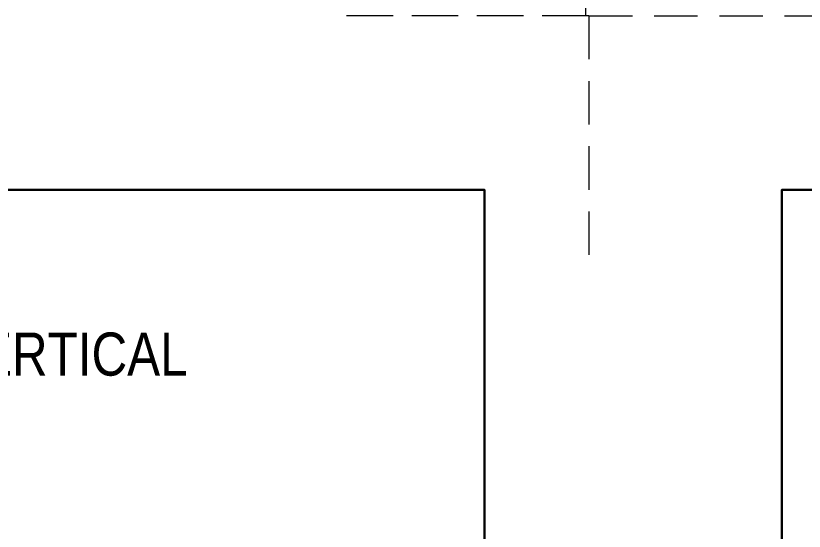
# Model space of a CAD drawing. Header units: millimetres. Extents: x 1804 to 3757, y 2643 to 7323.
# Drawn here: x 2191.41 to 2236.71, y 2909.88 to 2939.51 of the extents above; entities that cross this region are included whole.
import ezdxf

# ---------------------------------------------------------------- set-up
doc = ezdxf.new("R2010")
doc.units = ezdxf.units.MM
doc.linetypes.add('DASHED', pattern=[0.75, 0.5, -0.25])
for name, color, linetype, lineweight in [('_Cajetin Linea 3', 5, 'Continuous', 30), ('_Cajetin Linea 4', 3, 'DASHED', 0), ('POSTE', 7, 'Continuous', 13)]:
    doc.layers.add(name, color=color, linetype=linetype, lineweight=lineweight)
doc.styles.add('Cajetin', font='swissc.ttf')

# ---------------------------------------------------------------- blocks, each defined once
blk = doc.blocks.new('CAJETIN ARMADO')
at = {"layer": '_Cajetin Linea 3', "ltscale": 0.1}
blk.add_lwpolyline([(1569.362, 5499.82), (1376.454, 5499.82), (1376.454, 5776.82), (1569.362, 5776.82)], close=True, dxfattribs=at)
at = {"layer": '_Cajetin Linea 4', "ltscale": 5}
for p, q in [((1365.362, 5786.82), (1365.362, 5771.82)), ((1365.362, 5786.82), (1380.362, 5786.82)), ((1575.362, 5786.82), (1560.362, 5786.82)), ((1575.362, 5786.82), (1575.362, 5771.82)), ((1575.362, 5489.82), (1575.362, 5504.82)), ((1575.362, 5489.82), (1560.362, 5489.82))]:
    blk.add_line(p, q, dxfattribs=at)

msp = doc.modelspace()

# ---------------------------------------------------------------- block references
at = {"layer": 'POSTE', "lineweight": 25}
msp.add_blockref('CAJETIN ARMADO', (648.798, -2550.311), dxfattribs=at)
at = {"layer": 'POSTE', "lineweight": 15}
for p in [(648.976, -2847.311), (858.976, -2847.311)]:
    msp.add_blockref('CAJETIN ARMADO', p, dxfattribs=at)

# ---------------------------------------------------------------- texts
at = {"lineweight": 15, "insert": (2153.137, 2921.304), "char_height": 2.47817, "width": 48.35186, "attachment_point": 1, "style": 'Cajetin'}
msp.add_mtext('\\pxqc;DETALLE DE RETENIDA  VERTICAL EN Y', dxfattribs=at)

doc.saveas('drawing.dxf')
